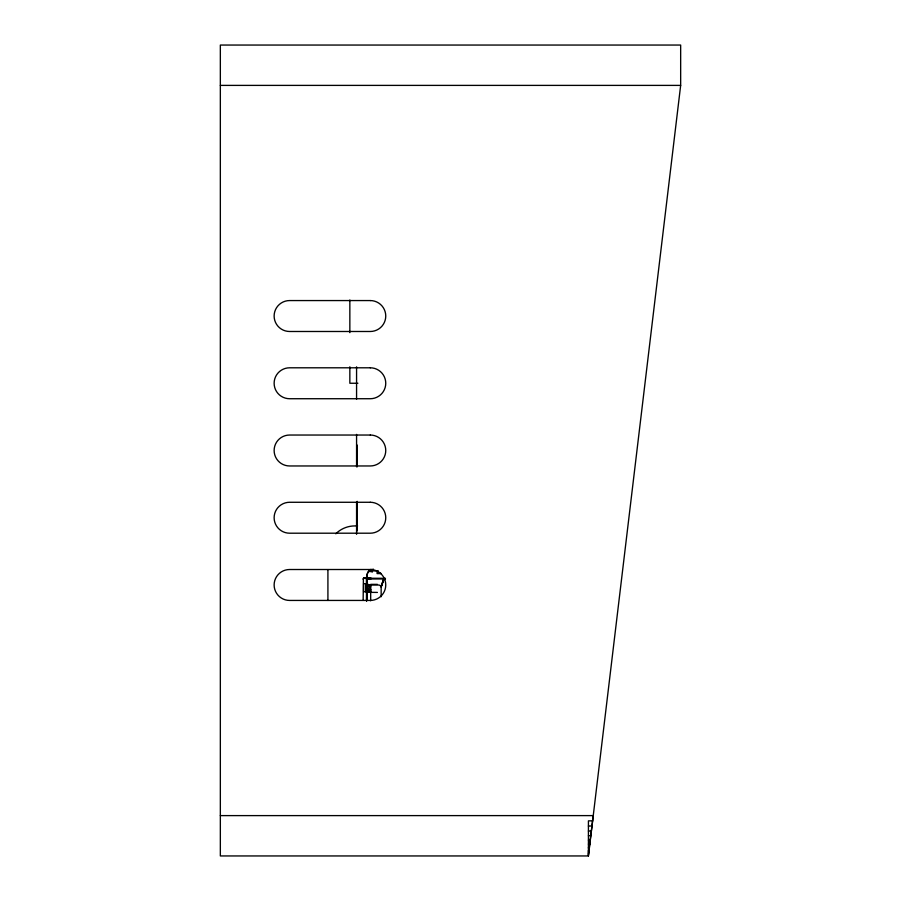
<?xml version="1.0" encoding="UTF-8"?>
<svg xmlns="http://www.w3.org/2000/svg" width="901" height="901" viewBox="0 0 901 901"><rect width="100%" height="100%" fill="white"/><g stroke="black" fill="none" stroke-linecap="round" stroke-linejoin="round"><path stroke-width="1.35" d="M366.617 600.134L366.628 591.822L366.606 601.113M366.639 584.895L366.651 577.969L371.021 578.307M366.594 584.231L366.651 577.969L366.639 584.862L366.651 577.969L366.583 582.35M366.583 599.908L366.594 591.473L370.683 591.394L366.651 591.079M366.617 584.546L366.651 577.969M588.421 855.95L680.66 85.392L680.66 45.05L220.34 45.05L220.34 855.95L588.421 855.95L588.421 820.867L592.621 820.834M363.148 579.309C363.024 575.84 372.012 578.893 363.418 578.284L363.148 600.179M588.758 849.497L589.445 847.39L588.421 847.616L589.096 850.296L588.421 850.544L588.421 854.576L593.252 815.608L220.34 815.608M366.437 579.309L366.944 578.048L363.655 578.048L367.203 577.969M381.157 596.755L381.157 587.047L383.849 578.971A4.708 4.708 0 0 1 385.459 579.253M381.157 587.047L383.849 578.971L366.651 578.971M381.033 586.348L383.849 578.971L381.134 586.697M366.482 578.847L366.707 578.284M373.374 569.229L368.622 571.189L366.741 574.894L366.651 600.798M369.005 571.358L370.683 570.907L368.532 571.696L370.683 570.907L377.08 570.907L377.08 573.599L381.022 573.599M369.534 571.11L370.683 570.907M588.421 844.136L589.862 843.933M588.421 840.171L590.324 839.991M370.683 591.36L366.651 591.619L370.683 592.329M588.421 835.779L590.853 835.632M588.421 831.049L591.416 830.936M588.421 826.048L592.002 825.969M220.34 85.392L680.66 85.392M357.911 383.252L349.847 383.252L349.847 366.786M373.408 569.511L289.593 569.511A15.463 15.463 0 0 0 274.129 584.974A15.463 15.463 0 0 0 289.593 600.438L370.288 600.438A15.463 15.463 0 0 0 385.752 584.974A15.463 15.463 0 0 0 370.288 569.511M380.796 573.261L378.082 573.261L378.082 570.57M385.482 578.307L366.651 578.251L370.683 578.498L366.651 578.949L370.683 578.971L370.683 577.969M367.664 583.679L363.621 583.679L363.621 591.754L370.683 591.754L366.651 591.394M370.683 584.355L377.406 584.355M366.651 585.031L379.141 585.031L380.886 586.033M370.683 585.211L366.651 585.211L370.683 585.436L366.651 585.436L370.683 585.729L366.651 585.729L370.683 586.112L366.651 586.112L370.683 587.013L366.651 587.013M370.683 589.085L366.651 589.085L370.683 589.569L366.651 589.569L370.683 589.997L366.651 589.997L370.683 590.369L366.651 590.898M368.002 592.329L377.406 592.419M357.573 525.925L354.825 525.925A26.895 26.895 0 0 0 335.803 533.797M366.651 578.847L370.683 578.949M369.421 570.513L371.167 571.91M372.338 571.403L371.302 569.556L372.372 572.056M370.683 578.307L367.326 578.307L367.326 574.264A3.367 3.367 0 0 1 370.108 570.952M370.683 585.031L370.683 600.798M365.637 583.679L365.637 591.754M357.213 445.071L357.213 466.864M357.213 501.373L357.213 530.926M356.571 366.831L356.571 399.199M356.571 434.395L356.571 466.763M356.571 501.947L356.571 534.327M349.847 299.977L349.847 332.649M327.919 569.623L327.919 600.449M370.288 300.562L289.593 300.562A15.463 15.463 0 0 0 274.129 316.026A15.463 15.463 0 0 0 289.593 331.489L370.288 331.489A15.463 15.463 0 0 0 385.752 316.026A15.463 15.463 0 0 0 370.288 300.562M370.288 367.799L289.593 367.799A15.463 15.463 0 0 0 274.129 383.263A15.463 15.463 0 0 0 289.593 398.726L370.288 398.726A15.463 15.463 0 0 0 385.752 383.263A15.463 15.463 0 0 0 370.288 367.799M370.288 435.037L289.593 435.037A15.463 15.463 0 0 0 274.129 450.5A15.463 15.463 0 0 0 289.593 465.963L370.288 465.963A15.463 15.463 0 0 0 385.752 450.5A15.463 15.463 0 0 0 370.288 435.037M370.288 502.274L289.593 502.274A15.463 15.463 0 0 0 274.129 517.737A15.463 15.463 0 0 0 289.593 533.201L370.288 533.201A15.463 15.463 0 0 0 385.752 517.737A15.463 15.463 0 0 0 370.288 502.274"/></g></svg>
